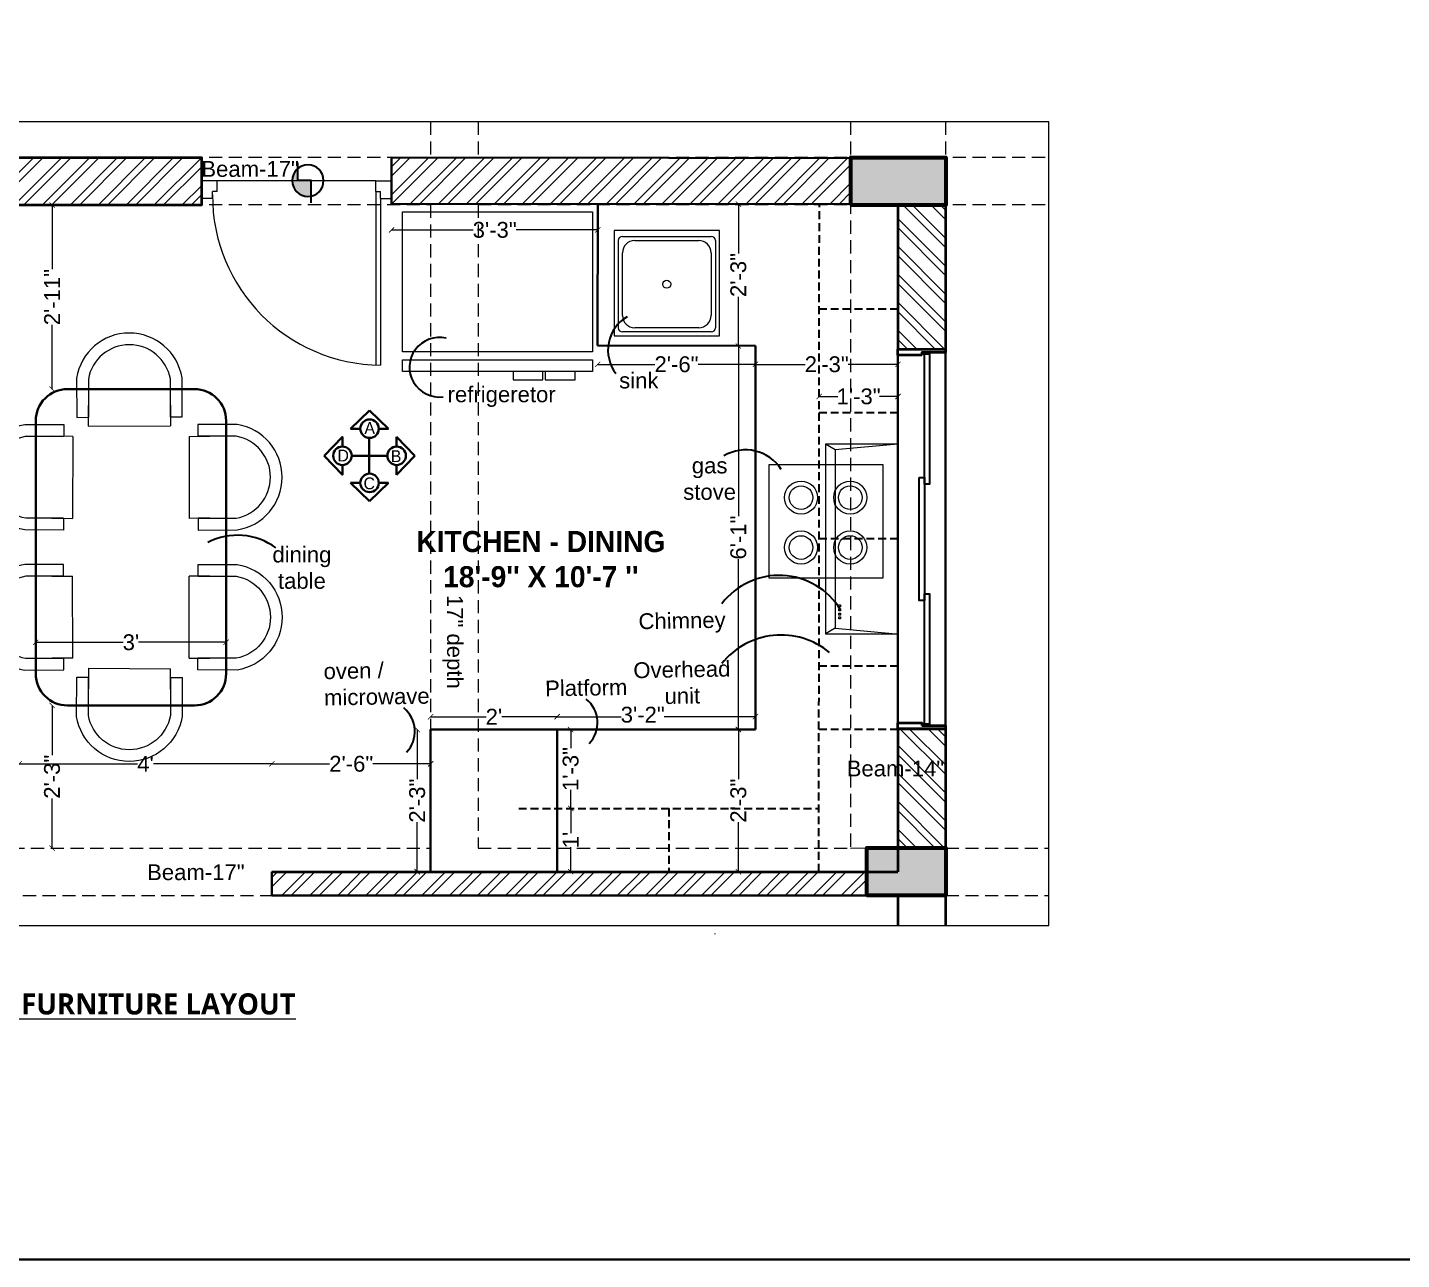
# Model space of a CAD drawing. Header units: inches. Extents: x 3324238 to 135265466, y -1036581 to 20094598.
# Drawn here: x 3355140.9 to 3355401.4, y -519434.8 to -519201.2 of the extents above; entities that cross this region are included whole.
import ezdxf

# ---------------------------------------------------------------- set-up
doc = ezdxf.new("R2010")
doc.units = ezdxf.units.IN
doc.header["$MEASUREMENT"] = 0
doc.header["$PDMODE"] = 3
doc.linetypes.add('DASHED4', pattern=[0.1875, 0.125, -0.0625])
doc.linetypes.add('HIDDEN', pattern=[0.375, 0.25, -0.125])
for name, color, linetype, lineweight in [('1 FOOTING', 10, 'Continuous', 15), ('1. Walls', 7, 'Continuous', 53), ('dim05', 1, 'Continuous', 13), ('DOOR-WINDOW', 5, 'Continuous', 0), ('Elevation 1', 251, 'Continuous', 15), ('FURNITURE', 32, 'Continuous', 13), ('Labelling', 1, 'Continuous', 25), ('Text', 7, 'Continuous', 15), ('wall', 7, 'Continuous', 30), ('WALL Dimensions', 1, 'Continuous', 0)]:
    doc.layers.add(name, color=color, linetype=linetype, lineweight=lineweight)
for name, color, linetype in [('AR HATCH-7', 7, 'Continuous'), ('str coll', 6, 'Continuous'), ('WIN', 250, 'Continuous')]:
    doc.layers.add(name, color=color, linetype=linetype)
doc.layers.add('hatch', color=253, linetype='Continuous', lineweight=0, transparency=0.4)
doc.styles.get("Standard").update_dxf_attribs({"font": 'GOTHIC.TTF'})
doc.styles.add('style4', font='ARIALN.TTF')
doc.styles.add('The Thakors 3 inches', font='arial.ttf', dxfattribs={"height": 3})
doc.dimstyles.new('The Thakors 3 inches', dxfattribs={"dimtxt": 3, "dimasz": 1, "dimexe": 0.179993, "dimexo": 0.0625, "dimgap": 0.089996, "dimtad": 0, "dimzin": 0, "dimdsep": 46, "dimlunit": 4, "dimtxsty": 'The Thakors 3 inches', "dimblk": 'ARCHTICK', "dimcen": 0.089996, "dimclrd": 5, "dimclre": 5, "dimclrt": 1, "dimadec": 0, "dimazin": 0, "dimtfac": 0.799988, "dimtofl": 0, "dimtmove": 1, "dimatfit": 3, "dimfxl": 1, "dimtolj": 1, "dimtzin": 0, "dimlwd": 5, "dimlwe": 13, "dimarcsym": 0})

# ---------------------------------------------------------------- blocks, each defined once
blk = doc.blocks.new('sf sfs')
at = {"layer": 'FURNITURE'}
blk.add_line((3348685.97, -514612.12), (3348664.42, -514612.12), dxfattribs=at)
blk.add_lwpolyline([(3348664.42, -514612.12), (3348664.42, -514590.57), (3348685.97, -514590.57), (3348685.97, -514612.12)], dxfattribs=at)
for centre, radius in [((3348670.49, -514596.83), 3.14), ((3348670.49, -514596.83), 2.24), ((3348679.82, -514596.83), 3.14), ((3348679.82, -514596.83), 2.24), ((3348670.49, -514606.3), 3.14), ((3348679.82, -514606.3), 3.14), ((3348670.49, -514606.3), 2.24), ((3348679.82, -514606.3), 2.24)]:
    blk.add_circle(centre, radius, dxfattribs=at)
blk = doc.blocks.new("SINK 20'' X 20''")
at = {"layer": 'FURNITURE'}
for p, q in [((3351629.75, -518282.23), (3351646.6, -518282.23)), ((3351628.98, -518299.55), (3351628.98, -518283)), ((3351632.08, -518283), (3351644.24, -518283)), ((3351647.38, -518283), (3351647.38, -518299.55)), ((3351629.75, -518297.22), (3351629.75, -518285.33)), ((3351646.57, -518285.33), (3351646.57, -518297.22)), ((3351646.6, -518300.32), (3351629.75, -518300.32)), ((3351644.24, -518299.55), (3351632.08, -518299.55))]:
    blk.add_line(p, q, dxfattribs=at)
blk.add_lwpolyline([(3351648.16, -518281.09), (3351628.16, -518281.09), (3351628.16, -518301.09), (3351648.16, -518301.09)], close=True, dxfattribs=at)
blk.add_circle((3351638.16, -518291.28), 0.762, dxfattribs=at)
for centre, radius, start, end in [((3351629.75, -518283), 0.775, 90, 180), ((3351646.6, -518283), 0.775, 0, 90), ((3351632.08, -518285.33), 2.32, 90, 180), ((3351644.24, -518285.33), 2.32, 0, 90), ((3351632.08, -518297.22), 2.32, 180, 270), ((3351644.24, -518297.22), 2.32, 270, 0), ((3351629.75, -518299.55), 0.775, 180, 270), ((3351646.6, -518299.55), 0.775, 270, 0)]:
    blk.add_arc(centre, radius, start, end, dxfattribs=at)
blk = doc.blocks.new('SED S')
at = {"layer": 'FURNITURE', "elevation": -0.07, "flags": 128}
for points in [[(3340639.61, -514630.85), (3340639.61, -514629.27), (3340645.24, -514629.27), (3340645.24, -514630.85)], [(3340645.71, -514630.85), (3340645.71, -514629.27), (3340651.34, -514629.27), (3340651.34, -514630.85)]]:
    blk.add_lwpolyline(points, dxfattribs=at)
at = {"layer": 'FURNITURE', "elevation": -0.07}
for points in [[(3340618.66, -514630.85), (3340618.66, -514633.06), (3340654.66, -514633.06), (3340654.66, -514630.85)], [(3340618.66, -514634.61), (3340618.66, -514661.17), (3340654.66, -514661.17), (3340654.66, -514634.61)]]:
    blk.add_lwpolyline(points, close=True, dxfattribs=at)
blk = doc.blocks.new('SD DSD')
at = {"layer": 'FURNITURE'}
for p, q in [((3348486.7, -514623.32), (3348486.68, -514619.42)), ((3348502.23, -514619.34), (3348502.25, -514623.25)), ((3348486.7, -514623.32), (3348502.25, -514623.25)), ((3348483.69, -514625.26), (3348479.79, -514625.25)), ((3348483.69, -514625.26), (3348483.66, -514640.81)), ((3348505.76, -514625.26), (3348509.66, -514625.25)), ((3348505.76, -514625.26), (3348505.79, -514640.81)), ((3348479.75, -514640.8), (3348483.66, -514640.81)), ((3348509.7, -514640.8), (3348505.79, -514640.81)), ((3348479.75, -514651.77), (3348483.66, -514651.76)), ((3348483.69, -514667.31), (3348483.66, -514651.76)), ((3348505.76, -514667.31), (3348505.79, -514651.76)), ((3348509.7, -514651.77), (3348505.79, -514651.76)), ((3348483.69, -514667.31), (3348479.79, -514667.32)), ((3348505.76, -514667.31), (3348509.66, -514667.32)), ((3348486.7, -514669.25), (3348486.68, -514673.16)), ((3348486.7, -514669.25), (3348502.25, -514669.32)), ((3348502.23, -514673.23), (3348502.25, -514669.32))]:
    blk.add_line(p, q, dxfattribs=at)
at = {"layer": 'FURNITURE', "flags": 128}
for points in [[(3348502.23, -514621.56), (3348504.46, -514621.55), (3348504.42, -514614.17, 0.853613), (3348484.42, -514614.22), (3348484.46, -514621.65), (3348486.68, -514621.64)], [(3348502.22, -514619.34), (3348502.23, -514621.56), (3348502.2, -514614.36, 0.835758), (3348486.65, -514614.39), (3348486.67, -514619.42), (3348486.68, -514621.64)], [(3348481.97, -514640.8), (3348481.97, -514643.02), (3348474.58, -514643.01, -0.853613), (3348474.58, -514623.01), (3348482.01, -514623.02), (3348482.01, -514625.25)], [(3348507.48, -514640.8), (3348507.48, -514643.02), (3348514.87, -514643.01, 0.853613), (3348514.87, -514623.01), (3348507.44, -514623.02), (3348507.44, -514625.25)], [(3348479.75, -514640.79), (3348481.97, -514640.8), (3348474.77, -514640.78, -0.835758), (3348474.76, -514625.23), (3348479.79, -514625.24), (3348482.01, -514625.25)], [(3348509.7, -514640.79), (3348507.48, -514640.8), (3348514.68, -514640.78, 0.835758), (3348514.69, -514625.23), (3348509.66, -514625.24), (3348507.44, -514625.25)], [(3348481.97, -514651.77), (3348481.97, -514649.55), (3348474.58, -514649.57, 0.853613), (3348474.58, -514669.57), (3348482.01, -514669.55), (3348482.01, -514667.32)], [(3348507.48, -514651.77), (3348507.48, -514649.55), (3348514.87, -514649.57, -0.853613), (3348514.87, -514669.57), (3348507.44, -514669.55), (3348507.44, -514667.32)], [(3348479.75, -514651.78), (3348481.97, -514651.77), (3348474.77, -514651.79, 0.835758), (3348474.76, -514667.34), (3348479.79, -514667.33), (3348482.01, -514667.33)], [(3348509.7, -514651.78), (3348507.48, -514651.77), (3348514.68, -514651.79, -0.835758), (3348514.69, -514667.34), (3348509.66, -514667.33), (3348507.44, -514667.33)], [(3348502.23, -514671.01), (3348504.46, -514671.02), (3348504.42, -514678.4, -0.853613), (3348484.42, -514678.36), (3348484.46, -514670.92), (3348486.68, -514670.93)], [(3348502.22, -514673.23), (3348502.23, -514671.01), (3348502.2, -514678.21, -0.835758), (3348486.65, -514678.18), (3348486.67, -514673.16), (3348486.68, -514670.93)]]:
    blk.add_lwpolyline(points, format="xyb", dxfattribs=at)
at = {"layer": 'FURNITURE', "lineweight": 30}
blk.add_lwpolyline([(3348506.78, -514676.29), (3348482.68, -514676.29, -0.414214), (3348476.68, -514670.29), (3348476.68, -514622.29, -0.414214), (3348482.68, -514616.29), (3348506.78, -514616.29, -0.414214), (3348512.78, -514622.29), (3348512.78, -514670.29, -0.414214)], format="xyb", close=True, dxfattribs=at)
blk = doc.blocks.new('DF DF D')
at = {"layer": 'WIN'}
h = blk.add_hatch(color=256, dxfattribs=at)
h.dxf.hatch_style = 1
h.paths.add_polyline_path([(3351769.17, -515756.21), (3351769.17, -515753.29, 0.049939), (3351768.58, -515753.23, 0.699776), (3351766.66, -515758.48), (3351766.66, -515756.21)])
blk.add_lwpolyline([(3351769.17, -515752), (3351769.17, -515756.21), (3351766.66, -515756.21), (3351766.66, -515759.61)], dxfattribs=at)
blk.add_circle((3351768.58, -515756.21), 2.98, dxfattribs=at)
blk = doc.blocks.new('D 2.6 x 7')
at = {"layer": 'DOOR-WINDOW'}
for p, q in [((-2.83, 13.25), (-2.83, 15)), ((-2.83, 13.25), (-1.68, 13.25)), ((-1.68, 12.5), (-1.68, 13.25)), ((0, 12.5), (0, 15)), ((-1.68, 12.5), (0, 12.5)), ((0, -12.5), (0, 12.5)), ((-1.68, -12.5), (-29.1, -12.5)), ((-1.68, -12.5), (0, -12.5)), ((-1.68, -12.5), (-1.68, -13.25)), ((0, -12.5), (0, -15)), ((-2.83, -13.25), (-29.09, -13.25)), ((-2.83, -13.25), (-1.68, -13.25)), ((-2.83, -13.25), (-2.83, -15))]:
    blk.add_line(p, q, dxfattribs=at)
blk.add_arc((-2.4, -13.45), 26.7, 89.6398, 179.5736, dxfattribs=at)
blk = doc.blocks.new('FRHFHFHF')
at = {"layer": 'Text', "color": 18, "lineweight": 30, "true_color": 0x000000}
for p, q in [((20282.09, 4234.84), (20278.29, 4231.19)), ((20280.23, 4231.19), (20278.29, 4231.19)), ((20282.03, 4229.33), (20282.03, 4225.74)), ((20285.68, 4225.74), (20278.5, 4225.74)), ((20282.03, 4222.15), (20282.03, 4225.74)), ((20280.23, 4220.29), (20278.29, 4220.29)), ((20282.09, 4216.64), (20278.29, 4220.29))]:
    blk.add_line(p, q, dxfattribs=at)
for points in [[(20272.99, 4225.74), (20276.64, 4229.54), (20276.64, 4227.6)], [(20272.99, 4225.74), (20276.64, 4221.94), (20276.64, 4223.88)]]:
    blk.add_lwpolyline(points, dxfattribs=at)
for centre in [(20282.09, 4231.19), (20276.64, 4225.74), (20287.54, 4225.74), (20282.09, 4220.29)]:
    blk.add_circle(centre, 1.86, dxfattribs=at)
at = {"layer": 'WALL Dimensions', "color": 18, "lineweight": 30, "true_color": 0x000000}
for p, q in [((20282.09, 4234.84), (20285.89, 4231.19)), ((20283.95, 4231.19), (20285.89, 4231.19)), ((20287.54, 4227.6), (20287.54, 4229.54)), ((20291.19, 4225.74), (20287.54, 4229.54)), ((20291.19, 4225.74), (20287.54, 4221.94)), ((20287.54, 4223.88), (20287.54, 4221.94)), ((20282.09, 4216.64), (20285.89, 4220.29)), ((20283.95, 4220.29), (20285.89, 4220.29))]:
    blk.add_line(p, q, dxfattribs=at)
at = {"layer": 'Text', "char_height": 2.39}
for s, insert, attachment_point in [('A', (20283.19, 4232.52), 3), ('D', (20277.93, 4226.98), 3), ('B', (20288.49, 4226.85), 3), ('C', (20283.19, 4218.96), 9)]:
    blk.add_mtext_dynamic_manual_height_columns(s, width=5.2759, gutter_width=7.48, heights=[0], dxfattribs=dict(at, insert=insert, attachment_point=attachment_point))
blk = doc.blocks.new('_ArchTick')
at = {"color": 0, "linetype": 'ByBlock', "const_width": 0.15}
blk.add_lwpolyline([(-0.5, -0.5), (0.5, 0.5)], dxfattribs=at)
blk = doc.blocks.new('*D184')
at = {"layer": 'Defpoints', "color": 0, "lineweight": 30, "ltscale": 4, "transparency": 16777216}
for p in [(3355241.34, -519331.89), (3355241.34, -519334.34, 0.09), (3355278.93, -519334.34, 0)]:
    blk.add_point(p, dxfattribs=at)
at = {"layer": 'dim05', "color": 5, "lineweight": 5, "ltscale": 4, "transparency": 16777216}
for p, q in [((3355241.34, -519331.89), (3355253.49, -519331.89)), ((3355278.93, -519331.89), (3355261.64, -519331.89))]:
    blk.add_line(p, q, dxfattribs=at)
at = {"layer": 'dim05', "color": 5, "lineweight": 5, "ltscale": 4, "transparency": 16777216, "rotation": 180}
blk.add_blockref('_ArchTick', (3355241.34, -519331.89), dxfattribs=at)
at = {"layer": 'dim05', "color": 5, "lineweight": 5, "ltscale": 4, "transparency": 16777216}
blk.add_blockref('_ArchTick', (3355278.93, -519331.89), dxfattribs=at)
at = {"layer": 'dim05', "color": 1, "lineweight": 5, "ltscale": 4, "transparency": 16777216, "insert": (3355257.56, -519331.53), "char_height": 3, "attachment_point": 5, "style": 'The Thakors 3 inches'}
blk.add_mtext('\\A1;3\'-2"', dxfattribs=at)
blk = doc.blocks.new('*D185')
at = {"layer": 'Defpoints', "color": 0, "lineweight": 30, "ltscale": 4, "transparency": 16777216}
for p in [(3355278.93, -519265.58, 0), (3355305.97, -519265.07), (3355305.97, -519265.58, 0)]:
    blk.add_point(p, dxfattribs=at)
at = {"layer": 'dim05', "color": 5, "lineweight": 5, "ltscale": 4, "transparency": 16777216}
for p, q in [((3355278.93, -519265.07), (3355288.35, -519265.07)), ((3355305.97, -519265.07), (3355296.55, -519265.07))]:
    blk.add_line(p, q, dxfattribs=at)
at = {"layer": 'dim05', "color": 5, "lineweight": 5, "ltscale": 4, "transparency": 16777216, "rotation": 180}
blk.add_blockref('_ArchTick', (3355278.93, -519265.07), dxfattribs=at)
at = {"layer": 'dim05', "color": 5, "lineweight": 5, "ltscale": 4, "transparency": 16777216}
blk.add_blockref('_ArchTick', (3355305.97, -519265.07), dxfattribs=at)
at = {"layer": 'dim05', "color": 1, "lineweight": 5, "ltscale": 4, "transparency": 16777216, "insert": (3355292.45, -519265.07), "char_height": 3, "attachment_point": 5, "style": 'The Thakors 3 inches'}
blk.add_mtext('\\A1;2\'-3"', dxfattribs=at)
blk = doc.blocks.new('*D186')
at = {"layer": 'Defpoints', "color": 0, "lineweight": 30, "ltscale": 4, "transparency": 16777216}
for p in [(3355277.87, -519334.34), (3355268.05, -519361.29), (3355275.7, -519361.29)]:
    blk.add_point(p, dxfattribs=at)
at = {"layer": 'dim05', "color": 5, "lineweight": 5, "ltscale": 4, "transparency": 16777216}
for p, q in [((3355275.7, -519334.34), (3355275.7, -519343.71)), ((3355275.7, -519361.29), (3355275.7, -519351.92))]:
    blk.add_line(p, q, dxfattribs=at)
for p, rotation in [((3355275.7, -519334.34), 90), ((3355275.7, -519361.29), 270)]:
    blk.add_blockref('_ArchTick', p, dxfattribs=dict(at, rotation=rotation))
at = {"layer": 'dim05', "color": 1, "lineweight": 5, "ltscale": 4, "transparency": 16777216, "insert": (3355275.7, -519347.82), "char_height": 3, "attachment_point": 5, "rotation": 90, "style": 'The Thakors 3 inches'}
blk.add_mtext('\\A1;2\'-3"', dxfattribs=at)
blk = doc.blocks.new('*D209')
at = {"layer": 'Defpoints', "color": 0, "lineweight": 30, "ltscale": 4, "transparency": 16777216}
for p in [(3355145.56, -519329.76), (3355148.46, -519329.76, -0.04), (3355139.33, -519356.8, 0.07)]:
    blk.add_point(p, dxfattribs=at)
at = {"layer": 'dim05', "color": 5, "lineweight": 5, "ltscale": 4, "transparency": 16777216}
for p, q in [((3355145.56, -519329.76), (3355145.56, -519339.17)), ((3355145.56, -519356.8), (3355145.56, -519347.38))]:
    blk.add_line(p, q, dxfattribs=at)
for p, rotation in [((3355145.56, -519329.76), 90), ((3355145.56, -519356.8), 270)]:
    blk.add_blockref('_ArchTick', p, dxfattribs=dict(at, rotation=rotation))
at = {"layer": 'dim05', "color": 1, "lineweight": 5, "ltscale": 4, "transparency": 16777216, "insert": (3355145.56, -519343.28), "char_height": 3, "attachment_point": 5, "rotation": 90, "style": 'The Thakors 3 inches'}
blk.add_mtext('\\A1;2\'-3"', dxfattribs=at)
blk = doc.blocks.new('*D217')
at = {"layer": 'Defpoints', "color": 0, "lineweight": 30, "ltscale": 4, "transparency": 16777216}
for p in [(3355249.01, -519261.52, 0), (3355278.93, -519261.59, 0), (3355278.93, -519265.07)]:
    blk.add_point(p, dxfattribs=at)
at = {"layer": 'dim05', "color": 5, "lineweight": 5, "ltscale": 4, "transparency": 16777216}
for p, q in [((3355249.01, -519265.07), (3355259.87, -519265.07)), ((3355278.93, -519265.07), (3355268.07, -519265.07))]:
    blk.add_line(p, q, dxfattribs=at)
at = {"layer": 'dim05', "color": 5, "lineweight": 5, "ltscale": 4, "transparency": 16777216, "rotation": 180}
blk.add_blockref('_ArchTick', (3355249.01, -519265.07), dxfattribs=at)
at = {"layer": 'dim05', "color": 5, "lineweight": 5, "ltscale": 4, "transparency": 16777216}
blk.add_blockref('_ArchTick', (3355278.93, -519265.07), dxfattribs=at)
at = {"layer": 'dim05', "color": 1, "lineweight": 5, "ltscale": 4, "transparency": 16777216, "insert": (3355263.97, -519265.07), "char_height": 3, "attachment_point": 5, "style": 'The Thakors 3 inches'}
blk.add_mtext('\\A1;2\'-6"', dxfattribs=at)
blk = doc.blocks.new('*D218')
at = {"layer": 'Defpoints', "color": 0, "lineweight": 30, "ltscale": 4, "transparency": 16777216}
for p in [(3355275.7, -519234.68), (3355275.72, -519234.68, 0), (3355275.7, -519261.59)]:
    blk.add_point(p, dxfattribs=at)
at = {"layer": 'dim05', "color": 5, "lineweight": 5, "ltscale": 4, "transparency": 16777216}
for p, q in [((3355275.7, -519234.68), (3355275.7, -519244.03)), ((3355275.7, -519261.59), (3355275.7, -519252.24))]:
    blk.add_line(p, q, dxfattribs=at)
for p, rotation in [((3355275.7, -519234.68), 90), ((3355275.7, -519261.59), 270)]:
    blk.add_blockref('_ArchTick', p, dxfattribs=dict(at, rotation=rotation))
at = {"layer": 'dim05', "color": 1, "lineweight": 5, "ltscale": 4, "transparency": 16777216, "insert": (3355275.7, -519248.13), "char_height": 3, "attachment_point": 5, "rotation": 90, "style": 'The Thakors 3 inches'}
blk.add_mtext('\\A1;2\'-3"', dxfattribs=at)
blk = doc.blocks.new('*D219')
at = {"layer": 'Defpoints', "color": 0, "lineweight": 30, "ltscale": 4, "transparency": 16777216}
for p in [(3355241.36, -519349.29, 0), (3355243.29, -519361.29, 0), (3355243.9, -519361.29)]:
    blk.add_point(p, dxfattribs=at)
at = {"layer": 'dim05', "color": 5, "lineweight": 5, "ltscale": 4, "transparency": 16777216}
for p, q in [((3355243.9, -519349.29), (3355243.9, -519353.96)), ((3355243.9, -519361.29), (3355243.9, -519356.62))]:
    blk.add_line(p, q, dxfattribs=at)
for p, rotation in [((3355243.9, -519349.29), 90), ((3355243.9, -519361.29), 270)]:
    blk.add_blockref('_ArchTick', p, dxfattribs=dict(at, rotation=rotation))
at = {"layer": 'dim05', "color": 1, "lineweight": 5, "ltscale": 4, "transparency": 16777216, "insert": (3355243.9, -519355.29), "char_height": 3, "attachment_point": 5, "rotation": 90, "style": 'The Thakors 3 inches'}
blk.add_mtext("\\A1;1'", dxfattribs=at)
blk = doc.blocks.new('*D220')
at = {"layer": 'Defpoints', "color": 0, "lineweight": 30, "ltscale": 4, "transparency": 16777216}
for p in [(3355243.9, -519334.34), (3355249.74, -519334.34, 0), (3355244.08, -519349.29)]:
    blk.add_point(p, dxfattribs=at)
at = {"layer": 'dim05', "color": 5, "lineweight": 5, "ltscale": 4, "transparency": 16777216}
for p, q in [((3355243.9, -519334.34), (3355243.9, -519337.88)), ((3355243.9, -519349.29), (3355243.9, -519345.75))]:
    blk.add_line(p, q, dxfattribs=at)
for p, rotation in [((3355243.9, -519334.34), 90), ((3355243.9, -519349.29), 270)]:
    blk.add_blockref('_ArchTick', p, dxfattribs=dict(at, rotation=rotation))
at = {"layer": 'dim05', "color": 1, "lineweight": 5, "ltscale": 4, "transparency": 16777216, "insert": (3355243.9, -519341.82), "char_height": 3, "attachment_point": 5, "rotation": 90, "style": 'The Thakors 3 inches'}
blk.add_mtext('\\A1;1\'-3"', dxfattribs=at)
blk = doc.blocks.new('*D221')
at = {"layer": 'Defpoints', "color": 0, "lineweight": 30, "ltscale": 4, "transparency": 16777216}
for p in [(3355214.8, -519334.34), (3355217.34, -519334.34, 0), (3355217.34, -519361.29, 0)]:
    blk.add_point(p, dxfattribs=at)
at = {"layer": 'dim05', "color": 5, "lineweight": 5, "ltscale": 4, "transparency": 16777216}
for p, q in [((3355214.8, -519334.34), (3355214.8, -519343.71)), ((3355214.8, -519361.29), (3355214.8, -519351.92))]:
    blk.add_line(p, q, dxfattribs=at)
for p, rotation in [((3355214.8, -519334.34), 90), ((3355214.8, -519361.29), 270)]:
    blk.add_blockref('_ArchTick', p, dxfattribs=dict(at, rotation=rotation))
at = {"layer": 'dim05', "color": 1, "lineweight": 5, "ltscale": 4, "transparency": 16777216, "insert": (3355214.8, -519347.82), "char_height": 3, "attachment_point": 5, "rotation": 90, "style": 'The Thakors 3 inches'}
blk.add_mtext('\\A1;2\'-3"', dxfattribs=at)
blk = doc.blocks.new('*D222')
at = {"layer": 'Defpoints', "color": 0, "lineweight": 30, "ltscale": 4, "transparency": 16777216}
for p in [(3355241.34, -519331.89), (3355241.34, -519334.34, 0.09), (3355217.34, -519341.22, 0.09)]:
    blk.add_point(p, dxfattribs=at)
at = {"layer": 'dim05', "color": 5, "lineweight": 5, "ltscale": 4, "transparency": 16777216}
for p, q in [((3355217.34, -519331.89), (3355227.85, -519331.89)), ((3355241.34, -519331.89), (3355230.84, -519331.89))]:
    blk.add_line(p, q, dxfattribs=at)
at = {"layer": 'dim05', "color": 5, "lineweight": 5, "ltscale": 4, "transparency": 16777216, "rotation": 180}
blk.add_blockref('_ArchTick', (3355217.34, -519331.89), dxfattribs=at)
at = {"layer": 'dim05', "color": 5, "lineweight": 5, "ltscale": 4, "transparency": 16777216}
blk.add_blockref('_ArchTick', (3355241.34, -519331.89), dxfattribs=at)
at = {"layer": 'dim05', "color": 1, "lineweight": 5, "ltscale": 4, "transparency": 16777216, "insert": (3355229.34, -519331.89), "char_height": 3, "attachment_point": 5, "style": 'The Thakors 3 inches'}
blk.add_mtext("\\A1;2'", dxfattribs=at)
blk = doc.blocks.new('*D227')
at = {"layer": 'Defpoints', "color": 0, "lineweight": 30, "ltscale": 4, "transparency": 16777216}
for p in [(3355209.94, -519234.65, 0), (3355249.04, -519234.65, 0), (3355209.94, -519239.58)]:
    blk.add_point(p, dxfattribs=at)
at = {"layer": 'dim05', "color": 5, "lineweight": 5, "ltscale": 4, "transparency": 16777216}
for p, q in [((3355209.94, -519239.58), (3355225.41, -519239.58)), ((3355249.04, -519239.58), (3355233.56, -519239.58))]:
    blk.add_line(p, q, dxfattribs=at)
at = {"layer": 'dim05', "color": 5, "lineweight": 5, "ltscale": 4, "transparency": 16777216, "rotation": 180}
blk.add_blockref('_ArchTick', (3355209.94, -519239.58), dxfattribs=at)
at = {"layer": 'dim05', "color": 5, "lineweight": 5, "ltscale": 4, "transparency": 16777216}
blk.add_blockref('_ArchTick', (3355249.04, -519239.58), dxfattribs=at)
at = {"layer": 'dim05', "color": 1, "lineweight": 5, "ltscale": 4, "transparency": 16777216, "insert": (3355229.49, -519239.58), "char_height": 3, "attachment_point": 5, "style": 'The Thakors 3 inches'}
blk.add_mtext('\\A1;3\'-3"', dxfattribs=at)
blk = doc.blocks.new('*D249')
at = {"layer": 'Defpoints', "color": 0, "lineweight": 30, "ltscale": 4, "transparency": 16777216}
for p in [(3355187.23, -519340.84), (3355217.34, -519343.29, -0.08), (3355187.23, -519363.55, -0.17)]:
    blk.add_point(p, dxfattribs=at)
at = {"layer": 'dim05', "color": 5, "lineweight": 5, "ltscale": 4, "transparency": 16777216}
for p, q in [((3355187.23, -519340.84), (3355198.18, -519340.84)), ((3355217.34, -519340.84), (3355206.39, -519340.84))]:
    blk.add_line(p, q, dxfattribs=at)
at = {"layer": 'dim05', "color": 5, "lineweight": 5, "ltscale": 4, "transparency": 16777216, "rotation": 180}
blk.add_blockref('_ArchTick', (3355187.23, -519340.84), dxfattribs=at)
at = {"layer": 'dim05', "color": 5, "lineweight": 5, "ltscale": 4, "transparency": 16777216}
blk.add_blockref('_ArchTick', (3355217.34, -519340.84), dxfattribs=at)
at = {"layer": 'dim05', "color": 1, "lineweight": 5, "ltscale": 4, "transparency": 16777216, "insert": (3355202.29, -519340.84), "char_height": 3, "attachment_point": 5, "style": 'The Thakors 3 inches'}
blk.add_mtext('\\A1;2\'-6"', dxfattribs=at)
blk = doc.blocks.new('*D250')
at = {"layer": 'Defpoints', "color": 0, "lineweight": 30, "ltscale": 4, "transparency": 16777216}
for p in [(3355291.03, -519271.16, -0.17), (3355305.97, -519271.16, -0.17), (3355305.97, -519271.16)]:
    blk.add_point(p, dxfattribs=at)
at = {"layer": 'dim05', "color": 5, "lineweight": 5, "ltscale": 4, "transparency": 16777216}
for p, q in [((3355291.03, -519271.16), (3355294.56, -519271.16)), ((3355305.97, -519271.16), (3355302.43, -519271.16))]:
    blk.add_line(p, q, dxfattribs=at)
at = {"layer": 'dim05', "color": 5, "lineweight": 5, "ltscale": 4, "transparency": 16777216, "rotation": 180}
blk.add_blockref('_ArchTick', (3355291.03, -519271.16), dxfattribs=at)
at = {"layer": 'dim05', "color": 5, "lineweight": 5, "ltscale": 4, "transparency": 16777216}
blk.add_blockref('_ArchTick', (3355305.97, -519271.16), dxfattribs=at)
at = {"layer": 'dim05', "color": 1, "lineweight": 5, "ltscale": 4, "transparency": 16777216, "insert": (3355298.5, -519271.16), "char_height": 3, "attachment_point": 5, "style": 'The Thakors 3 inches'}
blk.add_mtext('\\A1;1\'-3"', dxfattribs=at)
blk = doc.blocks.new('*D251')
at = {"layer": 'Defpoints', "color": 0, "lineweight": 30, "ltscale": 4, "transparency": 16777216}
for p in [(3355278.93, -519261.59, -0.17), (3355275.7, -519334.28), (3355278.93, -519334.28, -0.17)]:
    blk.add_point(p, dxfattribs=at)
at = {"layer": 'dim05', "color": 5, "lineweight": 5, "ltscale": 4, "transparency": 16777216}
for p, q in [((3355275.7, -519261.59), (3355275.7, -519293.85)), ((3355275.7, -519334.28), (3355275.7, -519302.02))]:
    blk.add_line(p, q, dxfattribs=at)
for p, rotation in [((3355275.7, -519261.59), 90), ((3355275.7, -519334.28), 270)]:
    blk.add_blockref('_ArchTick', p, dxfattribs=dict(at, rotation=rotation))
at = {"layer": 'dim05', "color": 1, "lineweight": 5, "ltscale": 4, "transparency": 16777216, "insert": (3355275.7, -519297.93), "char_height": 3, "attachment_point": 5, "rotation": 90, "style": 'The Thakors 3 inches'}
blk.add_mtext('\\A1;6\'-1"', dxfattribs=at)
blk = doc.blocks.new('*D253')
at = {"layer": 'Defpoints', "color": 0, "lineweight": 30, "ltscale": 4, "transparency": 16777216}
for p in [(3355145.56, -519234.88), (3355149.37, -519234.88, -0.17), (3355149.36, -519269.76, -0.2)]:
    blk.add_point(p, dxfattribs=at)
at = {"layer": 'dim05', "color": 5, "lineweight": 5, "ltscale": 4, "transparency": 16777216}
for p, q in [((3355145.56, -519234.88), (3355145.56, -519247.05)), ((3355145.56, -519269.76), (3355145.56, -519257.59))]:
    blk.add_line(p, q, dxfattribs=at)
for p, rotation in [((3355145.56, -519234.88), 90), ((3355145.56, -519269.76), 270)]:
    blk.add_blockref('_ArchTick', p, dxfattribs=dict(at, rotation=rotation))
at = {"layer": 'dim05', "color": 1, "lineweight": 5, "ltscale": 4, "transparency": 16777216, "insert": (3355145.56, -519252.32), "char_height": 3, "attachment_point": 5, "rotation": 90, "style": 'The Thakors 3 inches'}
blk.add_mtext('\\A1;2\'-11"', dxfattribs=at)
blk = doc.blocks.new('*D254')
at = {"layer": 'Defpoints', "color": 0, "lineweight": 30, "ltscale": 4, "transparency": 16777216}
for p in [(3355142.46, -519317.79, -0.2), (3355178.56, -519317.79, -0.2), (3355178.56, -519317.79)]:
    blk.add_point(p, dxfattribs=at)
at = {"layer": 'dim05', "color": 5, "lineweight": 5, "ltscale": 4, "transparency": 16777216}
for p, q in [((3355142.46, -519317.79), (3355159.05, -519317.79)), ((3355178.56, -519317.79), (3355161.98, -519317.79))]:
    blk.add_line(p, q, dxfattribs=at)
at = {"layer": 'dim05', "color": 5, "lineweight": 5, "ltscale": 4, "transparency": 16777216, "rotation": 180}
blk.add_blockref('_ArchTick', (3355142.46, -519317.79), dxfattribs=at)
at = {"layer": 'dim05', "color": 5, "lineweight": 5, "ltscale": 4, "transparency": 16777216}
blk.add_blockref('_ArchTick', (3355178.56, -519317.79), dxfattribs=at)
at = {"layer": 'dim05', "color": 1, "lineweight": 5, "ltscale": 4, "transparency": 16777216, "insert": (3355160.51, -519317.79), "char_height": 3, "attachment_point": 5, "style": 'The Thakors 3 inches'}
blk.add_mtext("\\A1;3'", dxfattribs=at)
blk = doc.blocks.new('*D255')
at = {"layer": 'Defpoints', "color": 0, "lineweight": 30, "ltscale": 4, "transparency": 16777216}
for p in [(3355139.33, -519340.84), (3355139.33, -519356.8, -0.1), (3355187.23, -519361.3, -0.17)]:
    blk.add_point(p, dxfattribs=at)
at = {"layer": 'dim05', "color": 5, "lineweight": 5, "ltscale": 4, "transparency": 16777216}
for p, q in [((3355139.33, -519340.84), (3355161.75, -519340.84)), ((3355187.23, -519340.84), (3355164.81, -519340.84))]:
    blk.add_line(p, q, dxfattribs=at)
at = {"layer": 'dim05', "color": 5, "lineweight": 5, "ltscale": 4, "transparency": 16777216, "rotation": 180}
blk.add_blockref('_ArchTick', (3355139.33, -519340.84), dxfattribs=at)
at = {"layer": 'dim05', "color": 5, "lineweight": 5, "ltscale": 4, "transparency": 16777216}
blk.add_blockref('_ArchTick', (3355187.23, -519340.84), dxfattribs=at)
at = {"layer": 'dim05', "color": 1, "lineweight": 5, "ltscale": 4, "transparency": 16777216, "insert": (3355163.28, -519340.84), "char_height": 3, "attachment_point": 5, "style": 'The Thakors 3 inches'}
blk.add_mtext("\\A1;4'", dxfattribs=at)

msp = doc.modelspace()

# ---------------------------------------------------------------- hatches: boundary and pattern name
at = {"layer": 'AR HATCH-7', "lineweight": 5, "true_color": 0x939598}
h = msp.add_hatch(color=252, dxfattribs=at)
h.dxf.hatch_style = 1
h.paths.add_polyline_path([(3355314.966, -519225.855), (3355314.966, -519234.855), (3355296.966, -519234.693), (3355296.966, -519225.693)])
h = msp.add_hatch(color=252, dxfattribs=at)
h.dxf.hatch_style = 1
h.paths.add_polyline_path([(3355314.966, -519356.799), (3355314.966, -519365.799), (3355299.966, -519365.799), (3355299.966, -519356.799)])
at = {"layer": 'hatch', "lineweight": 15, "true_color": 0x636466}
h = msp.add_hatch(dxfattribs=at)
h.set_pattern_fill('ANSI32', color=251, scale=10, angle=360)
h.set_pattern_definition([(45, (14596.125, -5189.5672), (-2.6516504294, 2.6516504294), []), (45, (14597.893, -5189.5672), (-2.6516504294, 2.6516504294), [])])
h.paths.add_polyline_path([(3354986.28, -519225.855), (3354986.28, -519234.855), (3355173.883, -519234.88), (3355173.883, -519225.859)])
h = msp.add_hatch(dxfattribs=at)
h.set_pattern_fill('ANSI32', color=251, scale=10, angle=360)
h.set_pattern_definition([(45, (14819.782, -5189.309), (-2.6516504294, 2.6516504294), []), (45, (14821.5497, -5189.309), (-2.6516504294, 2.6516504294), [])])
h.paths.add_polyline_path([(3355209.936, -519225.859), (3355209.936, -519234.597), (3355296.966, -519234.622), (3355296.966, -519225.937)])
h = msp.add_hatch(dxfattribs=at)
h.set_pattern_fill('ANSI32', color=251, scale=10, angle=450)
h.set_pattern_definition([(135, (2841269.4337, -3859652.341), (-2.6516504294, -2.6516504294), []), (135, (2841269.4337, -3859650.5732), (-2.6516504294, -2.6516504294), [])])
h.paths.add_polyline_path([(3355305.984, -519262.187), (3355314.966, -519262.187), (3355314.966, -519234.855), (3355305.966, -519234.809)])
h = msp.add_hatch(dxfattribs=at)
h.set_pattern_fill('ANSI32', color=251, scale=10, angle=450)
h.set_pattern_definition([(135, (2841269.4337, -3859746.9518), (-2.6516504294, -2.6516504294), []), (135, (2841269.4337, -3859745.184), (-2.6516504294, -2.6516504294), [])])
h.paths.add_polyline_path([(3355305.984, -519356.798), (3355314.966, -519356.797), (3355314.966, -519334.213), (3355305.966, -519334.167)])
h = msp.add_hatch(dxfattribs=at)
h.set_pattern_fill('ANSI32', color=251, scale=10, angle=360)
h.set_pattern_definition([(45, (14822.782, -5324.9076), (-2.6516504294, 2.6516504294), []), (45, (14824.5497, -5324.9076), (-2.6516504294, 2.6516504294), [])])
h.paths.add_polyline_path([(3355187.23, -519361.383), (3355187.23, -519365.713), (3355299.966, -519365.812), (3355299.966, -519361.535)])

# ---------------------------------------------------------------- linework, layer by layer
at = {"layer": '1 FOOTING', "color": 5, "linetype": 'HIDDEN', "lineweight": 15, "ltscale": 10}
for p, q in [((3355217.345, -519219.049, -0.075), (3355217.345, -519225.776, -0.072)), ((3355226.345, -519219.049, -0.075), (3355226.345, -519225.775, -0.072)), ((3355296.956, -519219.049, -0.05), (3355296.966, -519356.799, -0.039)), ((3355314.966, -519219.049, -0.042), (3355314.977, -519371.5, -0.035)), ((3355115.322, -519225.782, -0.027), (3355217.345, -519225.776, -0.027)), ((3355226.345, -519225.775, -0.027), (3355334.541, -519225.768, -0.027)), ((3355115.322, -519234.782, -0.027), (3355217.345, -519234.776, -0.027)), ((3355217.345, -519234.776, -0.067), (3355217.342, -519356.798, -0.009)), ((3355226.345, -519234.775, -0.067), (3355226.342, -519356.798, -0.009)), ((3355226.345, -519234.775, -0.027), (3355334.541, -519234.768, -0.027)), ((3355115.314, -519356.796, 0.012), (3355217.342, -519356.798, -0.008)), ((3355226.342, -519356.798, -0.009), (3355296.966, -519356.799, -0.023)), ((3355314.989, -519356.799, -0.027), (3355334.541, -519356.798, -0.027)), ((3354986.27, -519365.793, 0.038), (3355300.043, -519365.769, 0.012)), ((3355305.964, -519365.794, 0.023), (3355305.965, -519371.5, 0.022)), ((3355314.99, -519365.799, -0.027), (3355334.541, -519365.798, -0.027))]:
    msp.add_line(p, q, dxfattribs=at)
at = {"layer": '1 FOOTING', "linetype": 'ByBlock', "lineweight": 15, "ltscale": 3}
for p, q in [((3355296.966, -519356.799, -0.023), (3355314.976, -519356.794, 0.023)), ((3355299.987, -519356.799, -0.024), (3355314.989, -519356.799, -0.027)), ((3355314.977, -519365.799, -0.027), (3355314.989, -519365.799, -0.027))]:
    msp.add_line(p, q, dxfattribs=at)
at = {"layer": '1. Walls', "color": 6, "lineweight": 53}
for points, elevation in [([(3355297.043, -519234.855), (3355297.043, -519225.855), (3355315.043, -519225.855), (3355315.043, -519234.855)], -0.044), ([(3355300.043, -519365.794), (3355300.043, -519356.794), (3355315.043, -519356.794), (3355315.043, -519365.794)], 0.023)]:
    msp.add_lwpolyline(points, close=True, dxfattribs=dict(at, elevation=elevation))
at = {"layer": 'DOOR-WINDOW', "color": 5, "lineweight": 30}
for p, q in [((3355305.966, -519263.338, -0.109), (3355305.966, -519333.04, -0.109)), ((3355314.966, -519262.838, -0.126), (3355314.966, -519333.54, -0.126))]:
    msp.add_line(p, q, dxfattribs=at)
at = {"layer": 'DOOR-WINDOW', "color": 5, "lineweight": 25}
msp.add_line((3355309.966, -519334.19, -0.118), (3355309.966, -519334.19, -0.118), dxfattribs=at)
for points, elevation in [([(3355310.966, -519263.088), (3355311.966, -519263.088), (3355311.966, -519287.772), (3355310.966, -519287.772)], -0.109), ([(3355309.966, -519286.522), (3355310.966, -519286.522), (3355310.966, -519309.856), (3355309.966, -519309.856)], -0.126), ([(3355310.966, -519308.606), (3355311.966, -519308.606), (3355311.966, -519333.29), (3355310.966, -519333.29)], -0.126)]:
    msp.add_lwpolyline(points, close=True, dxfattribs=dict(at, elevation=elevation))
at = {"layer": 'FURNITURE', "lineweight": 30}
for p, q in [((3355249.038, -519234.515, -0.109), (3355249.011, -519261.515, -0.109)), ((3355249.011, -519261.509, -0.109), (3355278.93, -519261.588, -0.109)), ((3355278.932, -519334.34, -0.109), (3355278.93, -519261.588, -0.109))]:
    msp.add_line(p, q, dxfattribs=at)
at = {"layer": 'FURNITURE', "linetype": 'DASHED4', "lineweight": 25, "ltscale": 12}
for p, q in [((3355290.964, -519361.292, -0.109), (3355291.057, -519234.688, -0.109)), ((3355305.966, -519254.59, -0.17), (3355291.042, -519254.579, -0.109)), ((3355305.965, -519274.297, -0.13), (3355291.042, -519274.286, -0.068)), ((3355305.966, -519298.189, -0.109), (3355291.042, -519298.178, -0.047)), ((3355305.966, -519322.308, -0.13), (3355291.042, -519322.297, -0.068)), ((3355305.966, -519334.339, -0.138), (3355291.042, -519334.328, -0.076)), ((3355234.049, -519349.293, -0.105), (3355290.973, -519349.293, -0.114)), ((3355262.511, -519349.293, -0.11), (3355262.512, -519361.293, -0.109))]:
    msp.add_line(p, q, dxfattribs=at)
at = {"layer": 'FURNITURE'}
for p, q in [((3355305.966, -519280.226, -0.109), (3355292.224, -519280.226, -0.109)), ((3355292.224, -519280.226, -0.109), (3355292.224, -519316.153, -0.109)), ((3355294.085, -519281.284, -0.109), (3355292.224, -519280.226, -0.109)), ((3355305.966, -519280.226, -0.109), (3355294.085, -519281.284, -0.109)), ((3355294.085, -519281.284, -0.109), (3355294.085, -519315.095, -0.109)), ((3355305.966, -519316.153, -0.109), (3355305.966, -519280.226, -0.109)), ((3355294.738, -519310.682, -0.109), (3355295.064, -519310.682, -0.109)), ((3355294.738, -519311.062, -0.109), (3355294.738, -519310.682, -0.109)), ((3355295.064, -519311.062, -0.109), (3355294.738, -519311.062, -0.109)), ((3355294.74, -519311.416, -0.109), (3355295.066, -519311.416, -0.109)), ((3355294.74, -519311.796, -0.109), (3355294.74, -519311.416, -0.109)), ((3355295.064, -519310.682, -0.109), (3355295.064, -519311.062, -0.109)), ((3355295.066, -519311.416, -0.109), (3355295.066, -519311.796, -0.109)), ((3355294.738, -519312.242, -0.109), (3355295.064, -519312.242, -0.109)), ((3355294.738, -519312.622, -0.109), (3355294.738, -519312.242, -0.109)), ((3355295.064, -519312.622, -0.109), (3355294.738, -519312.622, -0.109)), ((3355295.066, -519311.796, -0.109), (3355294.74, -519311.796, -0.109)), ((3355294.74, -519312.976, -0.109), (3355295.066, -519312.976, -0.109)), ((3355294.74, -519313.356, -0.109), (3355294.74, -519312.976, -0.109)), ((3355295.066, -519313.356, -0.109), (3355294.74, -519313.356, -0.109)), ((3355295.064, -519312.242, -0.109), (3355295.064, -519312.622, -0.109)), ((3355295.066, -519312.976, -0.109), (3355295.066, -519313.356, -0.109)), ((3355294.085, -519315.095, -0.109), (3355292.224, -519316.153, -0.109)), ((3355292.224, -519316.153, -0.109), (3355305.966, -519316.153, -0.109)), ((3355294.085, -519315.095, -0.109), (3355305.564, -519316.153, -0.109)), ((3355271.281, -519373.117, -0.039), (3355271.281, -519373.021, -0.039))]:
    msp.add_line(p, q, dxfattribs=at)
at = {"layer": 'FURNITURE', "lineweight": 30}
for points, elevation in [([(3355217.343, -519361.294), (3355217.343, -519334.34), (3355241.343, -519334.34), (3355241.343, -519361.295)], -0.02), ([(3355278.932, -519334.34), (3355241.343, -519334.34), (3355241.343, -519361.293), (3355241.343, -519361.293)], -0.109)]:
    msp.add_lwpolyline(points, dxfattribs=dict(at, elevation=elevation))
at = {"layer": 'Labelling', "color": 1}
for centre, radius, start, end in [((3355258.284, -519262.36, -0.109), 7.308, 120.35711, 217.40925), ((3355218.981, -519265.62, -0.109), 5.645, 76.56491, 277.2863), ((3355277.079, -519289.307, -0.109), 8.005, 32.5644, 121.05139), ((3355180.725, -519309.626, 0.059), 12.145, 53.30837, 117.58001)]:
    msp.add_arc(centre, radius, start, end, dxfattribs=at)
at = {"layer": 'Labelling'}
for centre, radius, start, end in [((3355283.426, -519318.74, -0.108), 13.652, 31.50617, 142.74309), ((3355283.795, -519330.76, -0.109), 14.357, 50.30207, 141.49351), ((3355243.213, -519333.034, -0.108), 5.767, 316.82832, 50.74704), ((3355208.588, -519334.704, -0.033), 5.767, 316.82832, 50.74704)]:
    msp.add_arc(centre, radius, start, end, dxfattribs=at)
at = {"layer": 'str coll', "color": 5, "lineweight": 30}
msp.add_lwpolyline([(3354439.626, -518967.527), (3355710.483, -518967.527), (3355710.483, -519434.841), (3354439.626, -519434.841)], close=True, dxfattribs=at)
at = {"layer": 'str coll', "lineweight": 5, "elevation": -0.108}
msp.add_lwpolyline([(3355334.541, -519219.049), (3354927.525, -519219.049), (3354927.525, -519371.5), (3355334.541, -519371.5)], close=True, dxfattribs=at)
at = {"layer": 'str coll', "lineweight": 40}
for points, elevation in [([(3355314.966, -519225.855), (3355314.966, -519234.855), (3355296.966, -519234.693), (3355296.966, -519225.693)], -0.042), ([(3355314.966, -519356.799), (3355314.966, -519365.799), (3355299.966, -519365.799), (3355299.966, -519356.799)], -0.041)]:
    msp.add_lwpolyline(points, close=True, dxfattribs=dict(at, elevation=elevation))
at = {"layer": 'wall', "lineweight": 30}
for p, q in [((3355209.936, -519225.859, -0.109), (3355209.936, -519234.622, -0.109)), ((3355314.966, -519225.953, -0.109), (3355209.936, -519225.859, -0.109)), ((3355209.936, -519234.622, -0.109), (3355305.966, -519234.7, -0.109)), ((3355187.229, -519361.296, -0.109), (3355187.23, -519365.8, -0.109)), ((3355305.977, -519365.799, -0.109), (3355187.23, -519365.8, -0.109))]:
    msp.add_line(p, q, dxfattribs=at)
at = {"layer": 'wall', "lineweight": 35}
for p, q in [((3355314.966, -519225.953, -0.109), (3355314.966, -519262.188, -0.126)), ((3355305.966, -519234.7, -0.109), (3355305.966, -519262.188, -0.126)), ((3355305.966, -519262.188, -0.109), (3355314.966, -519262.188, -0.126)), ((3355305.966, -519334.19, -0.126), (3355305.966, -519361.293, -0.109)), ((3355305.966, -519334.19, -0.109), (3355314.966, -519334.19, -0.126)), ((3355314.966, -519334.19, -0.126), (3355314.966, -519371.5, -0.106)), ((3355187.23, -519361.296, -0.109), (3355305.966, -519361.291, -0.109)), ((3355305.977, -519371.5, -0.109), (3355305.977, -519365.799, -0.109))]:
    msp.add_line(p, q, dxfattribs=at)
at = {"layer": 'wall', "color": 251, "lineweight": 5, "true_color": 0x636466}
msp.add_line((3355309.966, -519334.19, -0.106), (3355305.966, -519334.19, -0.109), dxfattribs=at)
at = {"layer": 'wall', "lineweight": 35, "elevation": -0.109}
msp.add_lwpolyline([(3354971.266, -519315.799), (3354971.266, -519225.859), (3355173.883, -519225.859), (3355173.883, -519234.88), (3354980.265, -519234.859), (3354980.265, -519306.799)], dxfattribs=at)
for points in [[(3355310.466, -519263.338), (3355305.966, -519263.338), (3355305.966, -519262.188), (3355314.966, -519262.188), (3355314.966, -519262.838), (3355310.466, -519262.838)], [(3355310.466, -519333.54), (3355314.966, -519333.54), (3355314.966, -519334.19), (3355305.966, -519334.19), (3355305.966, -519333.04), (3355310.466, -519333.04)]]:
    msp.add_lwpolyline(points, close=True, dxfattribs=at)
at = {"layer": 'wall', "color": 251, "lineweight": 5, "true_color": 0x636466}
for points, elevation in [([(3355305.966, -519336.607), (3355305.966, -519336.607)], -0.053), ([(3355305.966, -519361.293), (3355305.966, -519361.291)], -0.109)]:
    msp.add_lwpolyline(points, dxfattribs=dict(at, elevation=elevation))

# ---------------------------------------------------------------- block references
at = {"lineweight": 35, "xscale": -1, "rotation": 180}
for name, p in [('DF DF D', (3425.499, -1034986.446, -0.109)), ('SED S', (14593.382, -1033897.295, -0.039))]:
    msp.add_blockref(name, p, dxfattribs=at)
at = {"lineweight": 35}
msp.add_blockref('sf sfs', (6617.094, -4693.512, -0.1), dxfattribs=at)
at = {"layer": 'DOOR-WINDOW', "color": 5, "lineweight": 30, "xscale": 1.201767857098598, "yscale": 1.201767857098598, "zscale": 1.201767857098598, "rotation": 90.00013689800173}
msp.add_blockref('D 2.6 x 7', (3355191.91, -519230.241, -0.109), dxfattribs=at)
at = {"layer": 'Elevation 1', "color": 114, "lineweight": 35, "true_color": 0x139b48, "xscale": 0.9427665356693555, "yscale": 0.9427665356693555, "zscale": 0.9427665356693555}
msp.add_blockref('FRHFHFHF', (3336084.486, -523266.298, -0.041), dxfattribs=at)
at = {"layer": 'str coll', "lineweight": 5}
msp.add_blockref("SINK 20'' X 20''", (3623.958, -958.587, -0.109), dxfattribs=at)
at = {"layer": 'str coll', "lineweight": 35}
msp.add_blockref('SD DSD', (6665.79, -4653.47, -0.144), dxfattribs=at)

# ---------------------------------------------------------------- texts
at = {"layer": 'Labelling', "color": 1, "char_height": 3, "width": 33.45427, "attachment_point": 5, "style": 'style4'}
for s, insert in [('\\A1;{\\fArial|b0|i0|c0|p34;Beam-17"}', (3355183.11, -519228.03, -0.109)), ('\\A1;{\\fArial|b0|i0|c0|p34;sink}', (3355256.822, -519268.158, -0.109)), ('\\A1;\\pxql;{\\fArial|b0|i0|c0|p34;refrigeretor }', (3355237.289, -519271.208, -0.101)), ('\\A1;{\\fArial|b0|i0|c0|p34;gas \\Pstove}', (3355270.25, -519286.776, -0.109)), ('\\A1;{\\fArial|b0|i0|c0|p34;dining \\Ptable}', (3355192.935, -519303.658, -0.109)), ('\\A1;{\\fArial|b0|i0|c0|p34;Beam-14" }', (3355305.487, -519341.74, -0.222)), ('\\A1;{\\fArial|b0|i0|c0|p34;Beam-17"}', (3355172.827, -519361.412, -0.109))]:
    msp.add_mtext(s, dxfattribs=dict(at, insert=insert))
at = {"layer": 'Labelling', "color": 1, "insert": (3355221.515, -519317.698, -0.109), "char_height": 3, "width": 33.45427, "attachment_point": 5, "rotation": 270, "style": 'style4'}
msp.add_mtext('\\A1;{\\fArial|b0|i0|c0|p34;17" depth}', dxfattribs=at)
at = {"layer": 'Labelling', "char_height": 3, "width": 28.45427, "attachment_point": 5, "rotation": 1.03116, "style": 'style4'}
for s, insert in [('\\A1;\\pxqc;{\\fArial|b0|i0|c0|p34;Chimney}', (3355265.029, -519314.111, -0.601)), ('\\A1;\\pxql;{\\fArial|b0|i0|c0|p34;oven / microwave}', (3355211.309, -519325.544, -0.1)), ('\\A1;\\pxqc;{\\fArial|b0|i0|c0|p34;Overhead \\Punit}', (3355265.029, -519325.456, -0.601)), ('\\A1;\\pxql;{\\fArial|b0|i0|c0|p34;Platform}', (3355253.271, -519326.315, -0.267))]:
    msp.add_mtext(s, dxfattribs=dict(at, insert=insert))
at = {"layer": 'Text', "lineweight": 15, "ltscale": 0.5, "insert": (3355208.142, -519296.676, -0.039), "char_height": 4, "attachment_point": 1}
msp.add_mtext_dynamic_manual_height_columns("\\pxqc;{\\fCentury Gothic|b1|i0|c0|p34;\\C256;\\c0;KITCHEN - DINING \\P18'-9'' X 10'-7 ''}", width=60.21435, gutter_width=1, heights=[0], dxfattribs=at)

# ---------------------------------------------------------------- dimensions: what is measured, and where the dimension line sits
at = {"layer": 'dim05', "lineweight": 5, "ltscale": 4}
for base, p1, p2, picture, middle in [((3355145.559, -519234.878, 0.059), (3355149.362, -519269.756, -0.144), (3355149.366, -519234.878, -0.109), '*D253', (3355145.559, -519252.317, 0.059)), ((3355275.703, -519234.676, -0.108), (3355275.703, -519261.588, -0.108), (3355275.724, -519234.676, -0.109), '*D218', (3355275.703, -519248.132, -0.108)), ((3355275.703, -519334.278, 0.059), (3355278.93, -519261.588, -0.109), (3355278.932, -519334.278, -0.108), '*D251', (3355275.703, -519297.933, 0.059)), ((3355145.559, -519329.756, -0.108), (3355139.332, -519356.8, -0.041), (3355148.465, -519329.756, -0.144), '*D209', (3355145.559, -519343.278, -0.108)), ((3355214.803, -519334.34, -0.019), (3355217.343, -519361.294, -0.02), (3355217.343, -519334.34, -0.02), '*D221', (3355214.803, -519347.817, -0.019)), ((3355243.897, -519334.34, -0.108), (3355244.077, -519349.293, -0.108), (3355249.741, -519334.34, -0.109), '*D220', (3355243.897, -519341.817, -0.108)), ((3355275.703, -519361.293, -0.108), (3355277.872, -519334.34, -0.108), (3355268.052, -519361.293, -0.108), '*D186', (3355275.703, -519347.816, -0.108)), ((3355243.897, -519361.294, -0.108), (3355241.365, -519349.293, -0.106), (3355243.292, -519361.294, -0.109), '*D219', (3355243.897, -519355.294, -0.108))]:
    dim = msp.add_linear_dim(base=base, p1=p1, p2=p2, angle=90, dimstyle='The Thakors 3 inches', override={"dimtxt": 32, "dimdec": 0, "dimse1": 1, "dimse2": 1}, dxfattribs=at)
    dim.commit()
    dim.dimension.update_dxf_attribs({"geometry": picture, "text_midpoint": middle})
for base, p1, p2, picture, middle in [((3355209.936, -519239.579, -0.108), (3355249.038, -519234.654, -0.109), (3355209.936, -519234.654, -0.109), '*D227', (3355229.487, -519239.579, -0.108)), ((3355278.93, -519265.074, -0.108), (3355249.011, -519261.515, -0.109), (3355278.93, -519261.588, -0.109), '*D217', (3355263.97, -519265.074, -0.108)), ((3355305.966, -519265.074, -0.108), (3355278.93, -519265.584, -0.109), (3355305.966, -519265.584, -0.109), '*D185', (3355292.448, -519265.074, -0.108)), ((3355305.966, -519271.157, 0.059), (3355291.03, -519271.157, -0.109), (3355305.966, -519271.157, -0.109), '*D250', (3355298.498, -519271.157, 0.059)), ((3355178.565, -519317.788, 0.059), (3355142.465, -519317.788, -0.144), (3355178.565, -519317.788, -0.144), '*D254', (3355160.515, -519317.788, 0.059)), ((3355241.343, -519331.888, -0.108), (3355217.342, -519341.225, -0.017), (3355241.343, -519334.34, -0.02), '*D222', (3355229.343, -519331.888, -0.108)), ((3355139.332, -519340.842, 0.059), (3355187.229, -519361.296, -0.109), (3355139.332, -519356.8, -0.041), '*D255', (3355163.281, -519340.842, 0.059)), ((3355187.23, -519340.842, 0.059), (3355217.343, -519343.294, -0.02), (3355187.23, -519363.548, -0.109), '*D249', (3355202.286, -519340.842, 0.059))]:
    dim = msp.add_linear_dim(base=base, p1=p1, p2=p2, dimstyle='The Thakors 3 inches', override={"dimtxt": 32, "dimdec": 0, "dimse1": 1, "dimse2": 1}, dxfattribs=at)
    dim.commit()
    dim.dimension.update_dxf_attribs({"geometry": picture, "text_midpoint": middle})
dim = msp.add_linear_dim(base=(3355241.343, -519331.888, -0.108), p1=(3355278.932, -519334.34, -0.109), p2=(3355241.343, -519334.34, -0.02), dimstyle='The Thakors 3 inches', override={"dimtxt": 32, "dimdec": 0, "dimse1": 1, "dimse2": 1}, dxfattribs=at)
dim.commit()
dim.dimension.update_dxf_attribs({"geometry": '*D184', "text_midpoint": (3355257.562, -519331.531, -0.108), "dimtype": 160})

# ---------------------------------------------------------------- next in the draw order: texts
at = {"layer": 'dim05', "lineweight": 5, "ltscale": 4, "insert": (3355112.347, -519388.422, -0.108), "char_height": 4, "width": 108.86075, "attachment_point": 7, "bg_fill": 2}
msp.add_mtext('{\\fMalgun Gothic|b1|i0|c0|p34;\\L\\C1;KITCHEN - FURNITURE LAYOUT }', dxfattribs=at)

doc.saveas('drawing.dxf')
